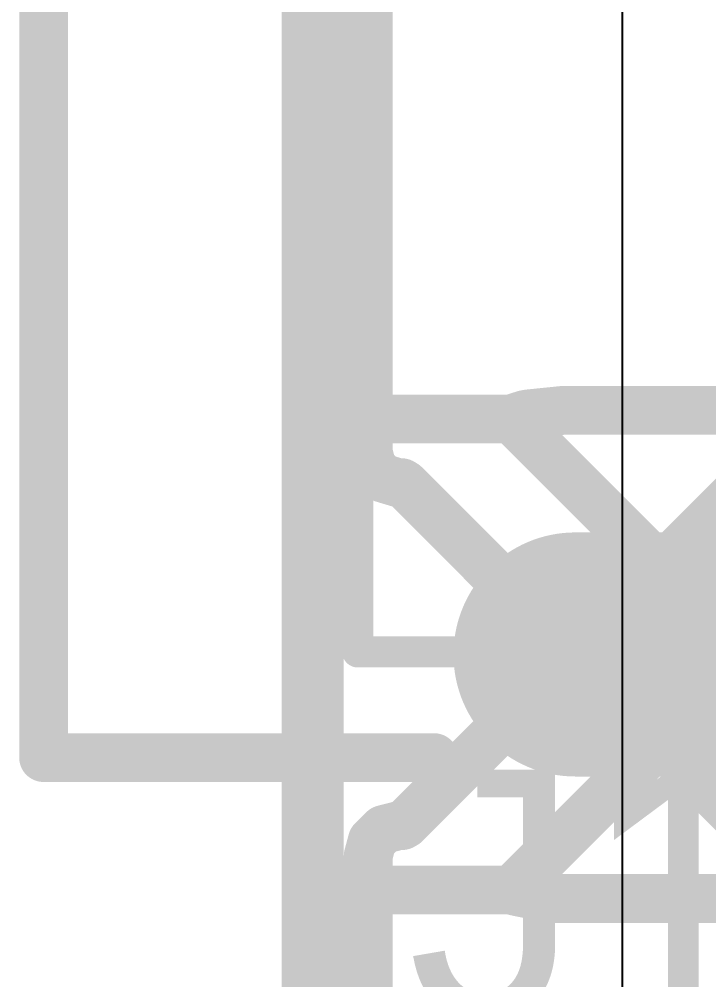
# Model space of a CAD drawing. Header units: inches. Extents: x 0 to 12.4, y -0.6 to 2.2.
# Drawn here: x -0.0473 to 0.0639, y 0.799 to 0.9539 of the extents above; entities that cross this region are included whole.
import ezdxf

# ---------------------------------------------------------------- set-up
doc = ezdxf.new("R2010")
doc.units = ezdxf.units.IN
doc.header["$MEASUREMENT"] = 0
for name, color, linetype in [('Board_Outline', 216, 'Continuous'), ('Bottom Layer', 5, 'Continuous'), ('Dimension', 6, 'Continuous'), ('Mechanical 4', 56, 'Continuous'), ('Top Layer', 1, 'Continuous'), ('Top Overlay', 2, 'Continuous')]:
    doc.layers.add(name, color=color, linetype=linetype)
doc.styles.add('Arial', font='', dxfattribs={"height": 0.2})
doc.styles.get('Arial').set_extended_font_data('Arial')

# ---------------------------------------------------------------- blocks, each defined once
blk = doc.blocks.new('TYPE_C_31_M_17__56')
at = {"layer": 'Top Overlay'}
for points in [[(0.1700787, -0.1880787, 0.005, 0.005, 0), (0.17, -0.124, 0.005, 0.005, 0)], [(0.1700787, -0.1880787, 0.005, 0.005, 0), (-0.1700787, -0.1880787, 0.005, 0.005, 0)]]:
    blk.add_lwpolyline(points, format="xyseb", dxfattribs=at)
blk.add_lwpolyline([(0.1688287, -0.1880787, 0.0025, 0.0025, 1), (0.1713287, -0.1880787, 0.0025, 0.0025, 1)], format="xyseb", close=True, dxfattribs=at)
blk.add_lwpolyline([(0.1688287, -0.1880787, 0.0025, 0.0025, 1), (0.1713287, -0.1880787, 0.0025, 0.0025, 1)], format="xyseb", close=True, dxfattribs=at)

msp = doc.modelspace()

# ---------------------------------------------------------------- hatches: boundary and pattern name
at = {"layer": 'Dimension'}
h = msp.add_hatch(color=6, dxfattribs=at)
edge = h.paths.add_edge_path()
edge.add_arc((0.04241545, 0.8514533), 0.019685, 90, 270)
edge.add_line((0.04241544999999999, 0.8317683), (0.06997455, 0.8317683))
edge.add_arc((0.06997455, 0.8514533), 0.019685, 270, 450)
edge.add_line((0.06997455, 0.8711382999999999), (0.04241545, 0.8711382999999999))
h = msp.add_hatch(color=6, dxfattribs=at)
edge = h.paths.add_edge_path()
edge.add_arc((0.04241545, 0.8514533), 0.019685, 90, 270)
edge.add_line((0.04241544999999999, 0.8317683), (0.06997455, 0.8317683))
edge.add_arc((0.06997455, 0.8514533), 0.019685, 270, 450)
edge.add_line((0.06997455, 0.8711382999999999), (0.04241545, 0.8711382999999999))

# ---------------------------------------------------------------- linework, layer by layer
at = {"layer": 'Board_Outline'}
msp.add_lwpolyline([(0, 0, 0.01, 0.01, 0), (0, 1.9685039, 0.01, 0.01, 0)], format="xyseb", dxfattribs=at)
at = {"layer": 'Bottom Layer'}
msp.add_line((0.0499999, 0.7582093), (0.05, 1.4817409), dxfattribs=at)
at = {"layer": 'Dimension'}
for points in [[(0.0089706, 0.8894235, 0.007874, 0.007874, 0), (0.0089706, 1.1536209, 0.007874, 0.007874, 0)], [(0.032692, 0.889665, 0.007874, 0.007874, 0), (0.0342132, 0.8901422, 0.007874, 0.007874, 0)], [(0.0342132, 0.8901422, 0.007874, 0.007874, 0), (0.0346958, 0.8902414, 0.007874, 0.007874, 0)], [(0.0346958, 0.8902414, 0.007874, 0.007874, 0), (0.040296, 0.8908109, 0.007874, 0.007874, 0)], [(0.040296, 0.8908109, 0.007874, 0.007874, 0), (0.0405427, 0.8908234, 0.007874, 0.007874, 0)], [(0.0405427, 0.8908234, 0.007874, 0.007874, 0), (0.0737305, 0.8908234, 0.007874, 0.007874, 0)], [(0.0089706, 0.8894235, 0.007874, 0.007874, 0), (0.0323073, 0.8894235, 0.007874, 0.007874, 0)], [(0.0089706, 0.8894235, 0.007874, 0.007874, 0), (0.0323073, 0.8894235, 0.007874, 0.007874, 0)], [(0.0089706, 0.8840644, 0.007874, 0.007874, 0), (0.0089706, 0.8894235, 0.007874, 0.007874, 0)], [(0.0323073, 0.8894235, 0.007874, 0.007874, 0), (0.032692, 0.889665, 0.007874, 0.007874, 0)], [(0.0323073, 0.8894235, 0.007874, 0.007874, 0), (0.0325365, 0.8890313, 0.007874, 0.007874, 0)], [(0.0325365, 0.8890313, 0.007874, 0.007874, 0), (0.0557406, 0.8658272, 0.007874, 0.007874, 0)], [(0.0566494, 0.8658272, 0.007874, 0.007874, 0), (0.0798711, 0.8890489, 0.007874, 0.007874, 0)], [(0.0089706, 0.8840644, 0.007874, 0.007874, 0), (0.0095941, 0.8816772, 0.007874, 0.007874, 0)], [(0.0095941, 0.8816772, 0.007874, 0.007874, 0), (0.0113053, 0.8798997, 0.007874, 0.007874, 0)], [(0.0113053, 0.8798997, 0.007874, 0.007874, 0), (0.0136671, 0.879186, 0.007874, 0.007874, 0)], [(0.0136671, 0.879186, 0.007874, 0.007874, 0), (0.0143766, 0.8791591, 0.007874, 0.007874, 0)], [(0.0143766, 0.8791591, 0.007874, 0.007874, 0), (0.0148531, 0.8788759, 0.007874, 0.007874, 0)], [(0.0148531, 0.8788759, 0.007874, 0.007874, 0), (0.0418212, 0.8519078, 0.007874, 0.007874, 0)], [(0.0557406, 0.8658272, 0.007874, 0.007874, 0), (0.056195, 0.8655648, 0.007874, 0.007874, 0)], [(0.056195, 0.8655648, 0.007874, 0.007874, 0), (0.0566494, 0.8658272, 0.007874, 0.007874, 0)], [(0.0418212, 0.8519078, 0.007874, 0.007874, 0), (0.0420835, 0.8514533, 0.007874, 0.007874, 0)], [(0.0418212, 0.8509989, 0.007874, 0.007874, 0), (0.0420835, 0.8514533, 0.007874, 0.007874, 0)], [(0.0420835, 0.8514533, 0.007874, 0.007874, 0), (0.0703065, 0.8514533, 0.007874, 0.007874, 0)], [(0.0420835, 0.8514533, 0.007874, 0.007874, 0), (0.0703065, 0.8514533, 0.007874, 0.007874, 0)], [(0.0149614, 0.8241391, 0.007874, 0.007874, 0), (0.0418212, 0.8509989, 0.007874, 0.007874, 0)], [(0.0557406, 0.8370795, 0.007874, 0.007874, 0), (0.056195, 0.8373419, 0.007874, 0.007874, 0)], [(0.056195, 0.8373419, 0.007874, 0.007874, 0), (0.0566494, 0.8370795, 0.007874, 0.007874, 0)], [(0.0325189, 0.8138578, 0.007874, 0.007874, 0), (0.0557406, 0.8370795, 0.007874, 0.007874, 0)], [(0.0566494, 0.8370795, 0.007874, 0.007874, 0), (0.0798535, 0.8138754, 0.007874, 0.007874, 0)], [(0.0114474, 0.8232232, 0.007874, 0.007874, 0), (0.0139144, 0.8238564, 0.007874, 0.007874, 0)], [(0.0139144, 0.8238564, 0.007874, 0.007874, 0), (0.0144549, 0.8238496, 0.007874, 0.007874, 0)], [(0.0144549, 0.8238496, 0.007874, 0.007874, 0), (0.0149614, 0.8241391, 0.007874, 0.007874, 0)], [(0.009635, 0.8214337, 0.007874, 0.007874, 0), (0.0114474, 0.8232232, 0.007874, 0.007874, 0)], [(0.0089706, 0.8189749, 0.007874, 0.007874, 0), (0.009635, 0.8214337, 0.007874, 0.007874, 0)], [(0.0089706, 0.8134635, 0.007874, 0.007874, 0), (0.0089706, 0.8189749, 0.007874, 0.007874, 0)], [(0.0089706, 0.6958902, 0.007874, 0.007874, 0), (0.0089706, 0.8134635, 0.007874, 0.007874, 0)], [(0.0089706, 0.8134635, 0.007874, 0.007874, 0), (0.0322951, 0.8134635, 0.007874, 0.007874, 0)], [(0.0089706, 0.8134635, 0.007874, 0.007874, 0), (0.0322951, 0.8134635, 0.007874, 0.007874, 0)], [(0.0322951, 0.8134635, 0.007874, 0.007874, 0), (0.0325189, 0.8138578, 0.007874, 0.007874, 0)], [(0.0322951, 0.8134635, 0.007874, 0.007874, 0), (0.0326991, 0.8132573, 0.007874, 0.007874, 0)], [(0.0326991, 0.8132573, 0.007874, 0.007874, 0), (0.0381695, 0.8121331, 0.007874, 0.007874, 0)], [(0.0381695, 0.8121331, 0.007874, 0.007874, 0), (0.0386595, 0.8120832, 0.007874, 0.007874, 0)], [(0.0386595, 0.8120832, 0.007874, 0.007874, 0), (0.0718474, 0.8120832, 0.007874, 0.007874, 0)]]:
    msp.add_lwpolyline(points, format="xyseb", dxfattribs=at)
for points in [[(0.0322447, 0.8901422, 0.003937, 0.003937, 1), (0.0361817, 0.8901422, 0.003937, 0.003937, 1)], [(0.0322447, 0.8901422, 0.003937, 0.003937, 1), (0.0361817, 0.8901422, 0.003937, 0.003937, 1)], [(0.0327273, 0.8902414, 0.003937, 0.003937, 1), (0.0366643, 0.8902414, 0.003937, 0.003937, 1)], [(0.0327273, 0.8902414, 0.003937, 0.003937, 1), (0.0366643, 0.8902414, 0.003937, 0.003937, 1)], [(0.0383275, 0.8908109, 0.003937, 0.003937, 1), (0.0422645, 0.8908109, 0.003937, 0.003937, 1)], [(0.0383275, 0.8908109, 0.003937, 0.003937, 1), (0.0422645, 0.8908109, 0.003937, 0.003937, 1)], [(0.0385742, 0.8908234, 0.003937, 0.003937, 1), (0.0425112, 0.8908234, 0.003937, 0.003937, 1)], [(0.0385742, 0.8908234, 0.003937, 0.003937, 1), (0.0425112, 0.8908234, 0.003937, 0.003937, 1)], [(0.0070021, 0.8894235, 0.003937, 0.003937, 1), (0.0109391, 0.8894235, 0.003937, 0.003937, 1)], [(0.0070021, 0.8894235, 0.003937, 0.003937, 1), (0.0109391, 0.8894235, 0.003937, 0.003937, 1)], [(0.0070021, 0.8894235, 0.003937, 0.003937, 1), (0.0109391, 0.8894235, 0.003937, 0.003937, 1)], [(0.0070021, 0.8894235, 0.003937, 0.003937, 1), (0.0109391, 0.8894235, 0.003937, 0.003937, 1)], [(0.0303388, 0.8894235, 0.003937, 0.003937, 1), (0.0342758, 0.8894235, 0.003937, 0.003937, 1)], [(0.0303388, 0.8894235, 0.003937, 0.003937, 1), (0.0342758, 0.8894235, 0.003937, 0.003937, 1)], [(0.0303388, 0.8894235, 0.003937, 0.003937, 1), (0.0342758, 0.8894235, 0.003937, 0.003937, 1)], [(0.0303388, 0.8894235, 0.003937, 0.003937, 1), (0.0342758, 0.8894235, 0.003937, 0.003937, 1)], [(0.030568, 0.8890313, 0.003937, 0.003937, 1), (0.034505, 0.8890313, 0.003937, 0.003937, 1)], [(0.030568, 0.8890313, 0.003937, 0.003937, 1), (0.034505, 0.8890313, 0.003937, 0.003937, 1)], [(0.0307235, 0.889665, 0.003937, 0.003937, 1), (0.0346605, 0.889665, 0.003937, 0.003937, 1)], [(0.0307235, 0.889665, 0.003937, 0.003937, 1), (0.0346605, 0.889665, 0.003937, 0.003937, 1)], [(0.0070021, 0.8840644, 0.003937, 0.003937, 1), (0.0109391, 0.8840644, 0.003937, 0.003937, 1)], [(0.0070021, 0.8840644, 0.003937, 0.003937, 1), (0.0109391, 0.8840644, 0.003937, 0.003937, 1)], [(0.0076256, 0.8816772, 0.003937, 0.003937, 1), (0.0115626, 0.8816772, 0.003937, 0.003937, 1)], [(0.0076256, 0.8816772, 0.003937, 0.003937, 1), (0.0115626, 0.8816772, 0.003937, 0.003937, 1)], [(0.0093368, 0.8798997, 0.003937, 0.003937, 1), (0.0132738, 0.8798997, 0.003937, 0.003937, 1)], [(0.0093368, 0.8798997, 0.003937, 0.003937, 1), (0.0132738, 0.8798997, 0.003937, 0.003937, 1)], [(0.0116986, 0.879186, 0.003937, 0.003937, 1), (0.0156356, 0.879186, 0.003937, 0.003937, 1)], [(0.0116986, 0.879186, 0.003937, 0.003937, 1), (0.0156356, 0.879186, 0.003937, 0.003937, 1)], [(0.0124081, 0.8791591, 0.003937, 0.003937, 1), (0.0163451, 0.8791591, 0.003937, 0.003937, 1)], [(0.0124081, 0.8791591, 0.003937, 0.003937, 1), (0.0163451, 0.8791591, 0.003937, 0.003937, 1)], [(0.0128846, 0.8788759, 0.003937, 0.003937, 1), (0.0168216, 0.8788759, 0.003937, 0.003937, 1)], [(0.0128846, 0.8788759, 0.003937, 0.003937, 1), (0.0168216, 0.8788759, 0.003937, 0.003937, 1)], [(0.0537721, 0.8658272, 0.003937, 0.003937, 1), (0.0577091, 0.8658272, 0.003937, 0.003937, 1)], [(0.0537721, 0.8658272, 0.003937, 0.003937, 1), (0.0577091, 0.8658272, 0.003937, 0.003937, 1)], [(0.0542265, 0.8655648, 0.003937, 0.003937, 1), (0.0581635, 0.8655648, 0.003937, 0.003937, 1)], [(0.0542265, 0.8655648, 0.003937, 0.003937, 1), (0.0581635, 0.8655648, 0.003937, 0.003937, 1)], [(0.0546809, 0.8658272, 0.003937, 0.003937, 1), (0.0586179, 0.8658272, 0.003937, 0.003937, 1)], [(0.0546809, 0.8658272, 0.003937, 0.003937, 1), (0.0586179, 0.8658272, 0.003937, 0.003937, 1)], [(0.0398527, 0.8519078, 0.003937, 0.003937, 1), (0.0437897, 0.8519078, 0.003937, 0.003937, 1)], [(0.0398527, 0.8519078, 0.003937, 0.003937, 1), (0.0437897, 0.8519078, 0.003937, 0.003937, 1)], [(0.040115, 0.8514533, 0.003937, 0.003937, 1), (0.044052, 0.8514533, 0.003937, 0.003937, 1)], [(0.040115, 0.8514533, 0.003937, 0.003937, 1), (0.044052, 0.8514533, 0.003937, 0.003937, 1)], [(0.040115, 0.8514533, 0.003937, 0.003937, 1), (0.044052, 0.8514533, 0.003937, 0.003937, 1)], [(0.040115, 0.8514533, 0.003937, 0.003937, 1), (0.044052, 0.8514533, 0.003937, 0.003937, 1)], [(0.0398527, 0.8509989, 0.003937, 0.003937, 1), (0.0437897, 0.8509989, 0.003937, 0.003937, 1)], [(0.0398527, 0.8509989, 0.003937, 0.003937, 1), (0.0437897, 0.8509989, 0.003937, 0.003937, 1)], [(0.0542265, 0.8373419, 0.003937, 0.003937, 1), (0.0581635, 0.8373419, 0.003937, 0.003937, 1)], [(0.0542265, 0.8373419, 0.003937, 0.003937, 1), (0.0581635, 0.8373419, 0.003937, 0.003937, 1)], [(0.0537721, 0.8370795, 0.003937, 0.003937, 1), (0.0577091, 0.8370795, 0.003937, 0.003937, 1)], [(0.0537721, 0.8370795, 0.003937, 0.003937, 1), (0.0577091, 0.8370795, 0.003937, 0.003937, 1)], [(0.0546809, 0.8370795, 0.003937, 0.003937, 1), (0.0586179, 0.8370795, 0.003937, 0.003937, 1)], [(0.0546809, 0.8370795, 0.003937, 0.003937, 1), (0.0586179, 0.8370795, 0.003937, 0.003937, 1)], [(0.0119459, 0.8238564, 0.003937, 0.003937, 1), (0.0158829, 0.8238564, 0.003937, 0.003937, 1)], [(0.0119459, 0.8238564, 0.003937, 0.003937, 1), (0.0158829, 0.8238564, 0.003937, 0.003937, 1)], [(0.0124864, 0.8238496, 0.003937, 0.003937, 1), (0.0164234, 0.8238496, 0.003937, 0.003937, 1)], [(0.0124864, 0.8238496, 0.003937, 0.003937, 1), (0.0164234, 0.8238496, 0.003937, 0.003937, 1)], [(0.0129929, 0.8241391, 0.003937, 0.003937, 1), (0.0169299, 0.8241391, 0.003937, 0.003937, 1)], [(0.0129929, 0.8241391, 0.003937, 0.003937, 1), (0.0169299, 0.8241391, 0.003937, 0.003937, 1)], [(0.0094789, 0.8232232, 0.003937, 0.003937, 1), (0.0134159, 0.8232232, 0.003937, 0.003937, 1)], [(0.0094789, 0.8232232, 0.003937, 0.003937, 1), (0.0134159, 0.8232232, 0.003937, 0.003937, 1)], [(0.0076665, 0.8214337, 0.003937, 0.003937, 1), (0.0116035, 0.8214337, 0.003937, 0.003937, 1)], [(0.0076665, 0.8214337, 0.003937, 0.003937, 1), (0.0116035, 0.8214337, 0.003937, 0.003937, 1)], [(0.0070021, 0.8189749, 0.003937, 0.003937, 1), (0.0109391, 0.8189749, 0.003937, 0.003937, 1)], [(0.0070021, 0.8189749, 0.003937, 0.003937, 1), (0.0109391, 0.8189749, 0.003937, 0.003937, 1)], [(0.0070021, 0.8134635, 0.003937, 0.003937, 1), (0.0109391, 0.8134635, 0.003937, 0.003937, 1)], [(0.0070021, 0.8134635, 0.003937, 0.003937, 1), (0.0109391, 0.8134635, 0.003937, 0.003937, 1)], [(0.0070021, 0.8134635, 0.003937, 0.003937, 1), (0.0109391, 0.8134635, 0.003937, 0.003937, 1)], [(0.0070021, 0.8134635, 0.003937, 0.003937, 1), (0.0109391, 0.8134635, 0.003937, 0.003937, 1)], [(0.0303266, 0.8134635, 0.003937, 0.003937, 1), (0.0342636, 0.8134635, 0.003937, 0.003937, 1)], [(0.0303266, 0.8134635, 0.003937, 0.003937, 1), (0.0342636, 0.8134635, 0.003937, 0.003937, 1)], [(0.0303266, 0.8134635, 0.003937, 0.003937, 1), (0.0342636, 0.8134635, 0.003937, 0.003937, 1)], [(0.0303266, 0.8134635, 0.003937, 0.003937, 1), (0.0342636, 0.8134635, 0.003937, 0.003937, 1)], [(0.0305504, 0.8138578, 0.003937, 0.003937, 1), (0.0344874, 0.8138578, 0.003937, 0.003937, 1)], [(0.0305504, 0.8138578, 0.003937, 0.003937, 1), (0.0344874, 0.8138578, 0.003937, 0.003937, 1)], [(0.0307306, 0.8132573, 0.003937, 0.003937, 1), (0.0346676, 0.8132573, 0.003937, 0.003937, 1)], [(0.0307306, 0.8132573, 0.003937, 0.003937, 1), (0.0346676, 0.8132573, 0.003937, 0.003937, 1)], [(0.036201, 0.8121331, 0.003937, 0.003937, 1), (0.040138, 0.8121331, 0.003937, 0.003937, 1)], [(0.036201, 0.8121331, 0.003937, 0.003937, 1), (0.040138, 0.8121331, 0.003937, 0.003937, 1)], [(0.036691, 0.8120832, 0.003937, 0.003937, 1), (0.040628, 0.8120832, 0.003937, 0.003937, 1)], [(0.036691, 0.8120832, 0.003937, 0.003937, 1), (0.040628, 0.8120832, 0.003937, 0.003937, 1)]]:
    msp.add_lwpolyline(points, format="xyseb", close=True, dxfattribs=at)
at = {"layer": 'Mechanical 4'}
for points in [[(-0.0434095, 0.8348188, 0.007874, 0.007874, 0), (-0.0434095, 1.1970235, 0.007874, 0.007874, 0)], [(-0.0434095, 0.8348188, 0.007874, 0.007874, 0), (0.0195827, 0.8348188, 0.007874, 0.007874, 0)]]:
    msp.add_lwpolyline(points, format="xyseb", dxfattribs=at)
for points in [[(-0.045378, 0.8348188, 0.003937, 0.003937, 1), (-0.041441, 0.8348188, 0.003937, 0.003937, 1)], [(-0.045378, 0.8348188, 0.003937, 0.003937, 1), (-0.041441, 0.8348188, 0.003937, 0.003937, 1)], [(0.0176142, 0.8348188, 0.003937, 0.003937, 1), (0.0215512, 0.8348188, 0.003937, 0.003937, 1)]]:
    msp.add_lwpolyline(points, format="xyseb", close=True, dxfattribs=at)
at = {"layer": 'Top Layer'}
msp.add_line((0.0499999, 0.7582093), (0.05, 1.4817409), dxfattribs=at)

# ---------------------------------------------------------------- block references
at = {"rotation": 270}
msp.add_blockref('TYPE_C_31_M_17__56', (0.1953543, 1.0219369), dxfattribs=at)

# ---------------------------------------------------------------- texts
at = {"layer": 'Top Overlay', "style": 'Arial'}
msp.add_text('J1', height=0.04, dxfattribs=at).set_placement((0.0153499, 0.7928647))

doc.saveas('drawing.dxf')
